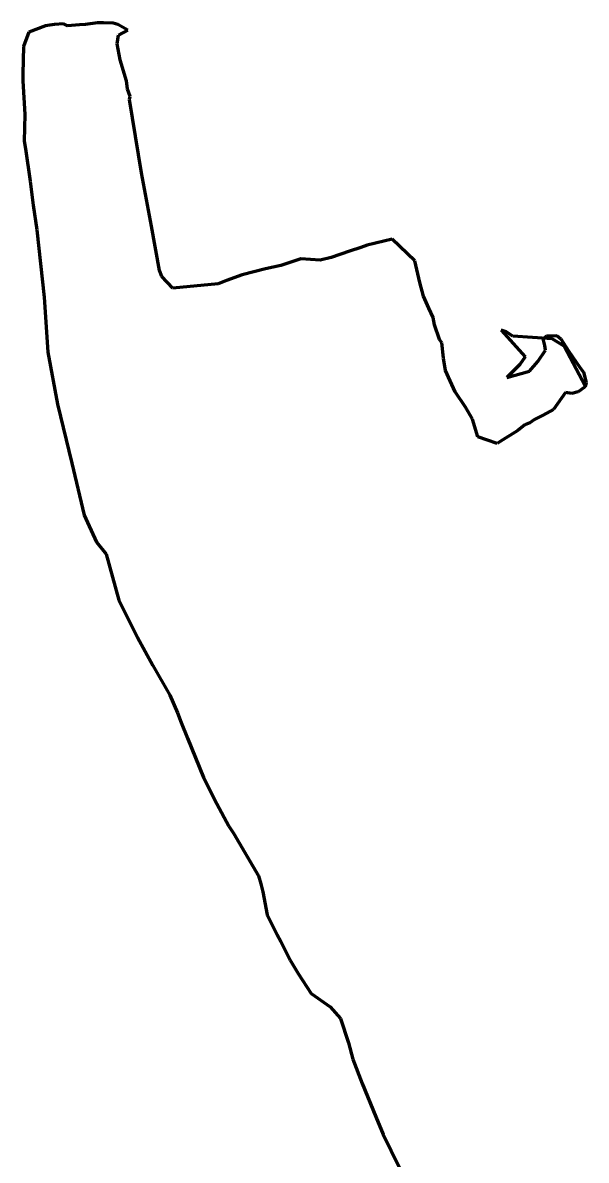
# Model space of a CAD drawing. Header units: inches. Extents: x 0 to 210, y 43 to 254.
# Drawn here: x 72.64 to 80.02, y 149.96 to 164.87 of the extents above; entities that cross this region are included whole.
import ezdxf

# ---------------------------------------------------------------- set-up
doc = ezdxf.new("R2010")
doc.units = ezdxf.units.IN
doc.header["$MEASUREMENT"] = 0
doc.layers.add('Layer 1', color=7, linetype='Continuous')

# ---------------------------------------------------------------- blocks, each defined once
blk = doc.blocks.new('block 3')
at = {"layer": 'Layer 1', "color": 12, "lineweight": 70, "true_color": 0xcc0000}
blk.add_lwpolyline([(80.009, 160.11), (80.009, 160.11)], dxfattribs=at)
blk = doc.blocks.new('block 4')
at = {"layer": 'Layer 1', "color": 12, "lineweight": 70, "true_color": 0xcc0000}
blk.add_lwpolyline([(80.009, 160.11), (79.735, 160.629)], dxfattribs=at)
blk = doc.blocks.new('block 5')
at = {"layer": 'Layer 1', "color": 12, "lineweight": 70, "true_color": 0xcc0000}
blk.add_lwpolyline([(79.735, 160.629), (79.577, 160.727)], dxfattribs=at)
blk = doc.blocks.new('block 6')
at = {"layer": 'Layer 1', "color": 12, "lineweight": 70, "true_color": 0xcc0000}
blk.add_lwpolyline([(79.577, 160.727), (79.059, 160.761)], dxfattribs=at)
blk = doc.blocks.new('block 7')
at = {"layer": 'Layer 1', "color": 12, "lineweight": 70, "true_color": 0xcc0000}
blk.add_lwpolyline([(79.059, 160.761), (78.973, 160.818)], dxfattribs=at)
blk = doc.blocks.new('block 8')
at = {"layer": 'Layer 1', "color": 12, "lineweight": 70, "true_color": 0xcc0000}
blk.add_lwpolyline([(78.973, 160.818), (78.909, 160.838)], dxfattribs=at)
blk = doc.blocks.new('block 9')
at = {"layer": 'Layer 1', "color": 12, "lineweight": 70, "true_color": 0xcc0000}
blk.add_lwpolyline([(78.909, 160.838), (79.223, 160.491)], dxfattribs=at)
blk = doc.blocks.new('block 10')
at = {"layer": 'Layer 1', "color": 12, "lineweight": 70, "true_color": 0xcc0000}
blk.add_lwpolyline([(79.223, 160.491), (79.152, 160.387)], dxfattribs=at)
blk = doc.blocks.new('block 11')
at = {"layer": 'Layer 1', "color": 12, "lineweight": 70, "true_color": 0xcc0000}
blk.add_lwpolyline([(79.152, 160.387), (78.982, 160.218)], dxfattribs=at)
blk = doc.blocks.new('block 12')
at = {"layer": 'Layer 1', "color": 12, "lineweight": 70, "true_color": 0xcc0000}
blk.add_lwpolyline([(78.982, 160.218), (79.279, 160.302)], dxfattribs=at)
blk = doc.blocks.new('block 13')
at = {"layer": 'Layer 1', "color": 12, "lineweight": 70, "true_color": 0xcc0000}
blk.add_lwpolyline([(79.279, 160.302), (79.387, 160.43)], dxfattribs=at)
blk = doc.blocks.new('block 14')
at = {"layer": 'Layer 1', "color": 12, "lineweight": 70, "true_color": 0xcc0000}
blk.add_lwpolyline([(79.387, 160.43), (79.489, 160.575)], dxfattribs=at)
blk = doc.blocks.new('block 15')
at = {"layer": 'Layer 1', "color": 12, "lineweight": 70, "true_color": 0xcc0000}
blk.add_lwpolyline([(79.489, 160.575), (79.479, 160.636)], dxfattribs=at)
blk = doc.blocks.new('block 16')
at = {"layer": 'Layer 1', "color": 12, "lineweight": 70, "true_color": 0xcc0000}
blk.add_lwpolyline([(79.479, 160.636), (79.46, 160.724)], dxfattribs=at)
blk = doc.blocks.new('block 17')
at = {"layer": 'Layer 1', "color": 12, "lineweight": 70, "true_color": 0xcc0000}
blk.add_lwpolyline([(79.46, 160.724), (79.502, 160.764)], dxfattribs=at)
blk = doc.blocks.new('block 18')
at = {"layer": 'Layer 1', "color": 12, "lineweight": 70, "true_color": 0xcc0000}
blk.add_lwpolyline([(79.502, 160.764), (79.639, 160.767)], dxfattribs=at)
blk = doc.blocks.new('block 19')
at = {"layer": 'Layer 1', "color": 12, "lineweight": 70, "true_color": 0xcc0000}
blk.add_lwpolyline([(79.639, 160.767), (79.689, 160.724)], dxfattribs=at)
blk = doc.blocks.new('block 20')
at = {"layer": 'Layer 1', "color": 12, "lineweight": 70, "true_color": 0xcc0000}
blk.add_lwpolyline([(79.689, 160.724), (79.789, 160.568)], dxfattribs=at)
blk = doc.blocks.new('block 21')
at = {"layer": 'Layer 1', "color": 12, "lineweight": 70, "true_color": 0xcc0000}
blk.add_lwpolyline([(79.789, 160.568), (79.941, 160.346)], dxfattribs=at)
blk = doc.blocks.new('block 22')
at = {"layer": 'Layer 1', "color": 12, "lineweight": 70, "true_color": 0xcc0000}
blk.add_lwpolyline([(79.941, 160.346), (79.984, 160.289)], dxfattribs=at)
blk = doc.blocks.new('block 23')
at = {"layer": 'Layer 1', "color": 12, "lineweight": 70, "true_color": 0xcc0000}
blk.add_lwpolyline([(79.984, 160.289), (80.022, 160.154)], dxfattribs=at)
blk = doc.blocks.new('block 24')
at = {"layer": 'Layer 1', "color": 12, "lineweight": 70, "true_color": 0xcc0000}
blk.add_lwpolyline([(80.022, 160.154), (80.009, 160.097)], dxfattribs=at)
blk = doc.blocks.new('block 25')
at = {"layer": 'Layer 1', "color": 12, "lineweight": 70, "true_color": 0xcc0000}
blk.add_lwpolyline([(80.009, 160.097), (79.993, 160.09)], dxfattribs=at)
blk = doc.blocks.new('block 26')
at = {"layer": 'Layer 1', "color": 12, "lineweight": 70, "true_color": 0xcc0000}
blk.add_lwpolyline([(79.993, 160.09), (79.918, 160.033)], dxfattribs=at)
blk = doc.blocks.new('block 27')
at = {"layer": 'Layer 1', "color": 12, "lineweight": 70, "true_color": 0xcc0000}
blk.add_lwpolyline([(79.918, 160.033), (79.833, 160.009)], dxfattribs=at)
blk = doc.blocks.new('block 28')
at = {"layer": 'Layer 1', "color": 12, "lineweight": 70, "true_color": 0xcc0000}
blk.add_lwpolyline([(79.833, 160.009), (79.751, 160.023)], dxfattribs=at)
blk = doc.blocks.new('block 29')
at = {"layer": 'Layer 1', "color": 12, "lineweight": 70, "true_color": 0xcc0000}
blk.add_lwpolyline([(79.751, 160.023), (79.593, 159.8)], dxfattribs=at)
blk = doc.blocks.new('block 30')
at = {"layer": 'Layer 1', "color": 12, "lineweight": 70, "true_color": 0xcc0000}
blk.add_lwpolyline([(79.593, 159.8), (79.46, 159.726)], dxfattribs=at)
blk = doc.blocks.new('block 31')
at = {"layer": 'Layer 1', "color": 12, "lineweight": 70, "true_color": 0xcc0000}
blk.add_lwpolyline([(79.46, 159.726), (79.344, 159.669)], dxfattribs=at)
blk = doc.blocks.new('block 32')
at = {"layer": 'Layer 1', "color": 12, "lineweight": 70, "true_color": 0xcc0000}
blk.add_lwpolyline([(79.344, 159.669), (79.285, 159.625)], dxfattribs=at)
blk = doc.blocks.new('block 33')
at = {"layer": 'Layer 1', "color": 12, "lineweight": 70, "true_color": 0xcc0000}
blk.add_lwpolyline([(79.285, 159.625), (79.219, 159.598)], dxfattribs=at)
blk = doc.blocks.new('block 34')
at = {"layer": 'Layer 1', "color": 12, "lineweight": 70, "true_color": 0xcc0000}
blk.add_lwpolyline([(79.219, 159.598), (79.125, 159.524)], dxfattribs=at)
blk = doc.blocks.new('block 35')
at = {"layer": 'Layer 1', "color": 12, "lineweight": 70, "true_color": 0xcc0000}
blk.add_lwpolyline([(79.125, 159.524), (78.894, 159.379)], dxfattribs=at)
blk = doc.blocks.new('block 36')
at = {"layer": 'Layer 1', "color": 12, "lineweight": 70, "true_color": 0xcc0000}
blk.add_lwpolyline([(78.894, 159.379), (78.857, 159.355)], dxfattribs=at)
blk = doc.blocks.new('block 37')
at = {"layer": 'Layer 1', "color": 12, "lineweight": 70, "true_color": 0xcc0000}
blk.add_lwpolyline([(78.857, 159.355), (78.601, 159.443)], dxfattribs=at)
blk = doc.blocks.new('block 38')
at = {"layer": 'Layer 1', "color": 12, "lineweight": 70, "true_color": 0xcc0000}
blk.add_lwpolyline([(78.601, 159.443), (78.534, 159.675)], dxfattribs=at)
blk = doc.blocks.new('block 39')
at = {"layer": 'Layer 1', "color": 12, "lineweight": 70, "true_color": 0xcc0000}
blk.add_lwpolyline([(78.534, 159.675), (78.439, 159.83)], dxfattribs=at)
blk = doc.blocks.new('block 40')
at = {"layer": 'Layer 1', "color": 12, "lineweight": 70, "true_color": 0xcc0000}
blk.add_lwpolyline([(78.439, 159.83), (78.305, 160.033)], dxfattribs=at)
blk = doc.blocks.new('block 41')
at = {"layer": 'Layer 1', "color": 12, "lineweight": 70, "true_color": 0xcc0000}
blk.add_lwpolyline([(78.305, 160.033), (78.241, 160.174)], dxfattribs=at)
blk = doc.blocks.new('block 42')
at = {"layer": 'Layer 1', "color": 12, "lineweight": 70, "true_color": 0xcc0000}
blk.add_lwpolyline([(78.241, 160.174), (78.178, 160.309)], dxfattribs=at)
blk = doc.blocks.new('block 43')
at = {"layer": 'Layer 1', "color": 12, "lineweight": 70, "true_color": 0xcc0000}
blk.add_lwpolyline([(78.178, 160.309), (78.155, 160.471)], dxfattribs=at)
blk = doc.blocks.new('block 44')
at = {"layer": 'Layer 1', "color": 12, "lineweight": 70, "true_color": 0xcc0000}
blk.add_lwpolyline([(78.155, 160.471), (78.129, 160.673)], dxfattribs=at)
blk = doc.blocks.new('block 45')
at = {"layer": 'Layer 1', "color": 12, "lineweight": 70, "true_color": 0xcc0000}
blk.add_lwpolyline([(78.129, 160.673), (78.1, 160.717)], dxfattribs=at)
blk = doc.blocks.new('block 46')
at = {"layer": 'Layer 1', "color": 12, "lineweight": 70, "true_color": 0xcc0000}
blk.add_lwpolyline([(78.1, 160.717), (78.037, 160.909)], dxfattribs=at)
blk = doc.blocks.new('block 47')
at = {"layer": 'Layer 1', "color": 12, "lineweight": 70, "true_color": 0xcc0000}
blk.add_lwpolyline([(78.037, 160.909), (78.016, 161.007)], dxfattribs=at)
blk = doc.blocks.new('block 48')
at = {"layer": 'Layer 1', "color": 12, "lineweight": 70, "true_color": 0xcc0000}
blk.add_lwpolyline([(78.016, 161.007), (77.962, 161.128)], dxfattribs=at)
blk = doc.blocks.new('block 49')
at = {"layer": 'Layer 1', "color": 12, "lineweight": 70, "true_color": 0xcc0000}
blk.add_lwpolyline([(77.962, 161.128), (77.893, 161.283)], dxfattribs=at)
blk = doc.blocks.new('block 50')
at = {"layer": 'Layer 1', "color": 12, "lineweight": 70, "true_color": 0xcc0000}
blk.add_lwpolyline([(77.893, 161.283), (77.841, 161.462)], dxfattribs=at)
blk = doc.blocks.new('block 51')
at = {"layer": 'Layer 1', "color": 12, "lineweight": 70, "true_color": 0xcc0000}
blk.add_lwpolyline([(77.841, 161.462), (77.779, 161.748)], dxfattribs=at)
blk = doc.blocks.new('block 52')
at = {"layer": 'Layer 1', "color": 12, "lineweight": 70, "true_color": 0xcc0000}
blk.add_lwpolyline([(77.779, 161.748), (77.481, 162.032)], dxfattribs=at)
blk = doc.blocks.new('block 53')
at = {"layer": 'Layer 1', "color": 12, "lineweight": 70, "true_color": 0xcc0000}
blk.add_lwpolyline([(77.481, 162.032), (77.155, 161.954)], dxfattribs=at)
blk = doc.blocks.new('block 54')
at = {"layer": 'Layer 1', "color": 12, "lineweight": 70, "true_color": 0xcc0000}
blk.add_lwpolyline([(77.155, 161.954), (77.071, 161.924)], dxfattribs=at)
blk = doc.blocks.new('block 55')
at = {"layer": 'Layer 1', "color": 12, "lineweight": 70, "true_color": 0xcc0000}
blk.add_lwpolyline([(77.071, 161.924), (76.92, 161.873)], dxfattribs=at)
blk = doc.blocks.new('block 56')
at = {"layer": 'Layer 1', "color": 12, "lineweight": 70, "true_color": 0xcc0000}
blk.add_lwpolyline([(76.92, 161.873), (76.682, 161.792)], dxfattribs=at)
blk = doc.blocks.new('block 57')
at = {"layer": 'Layer 1', "color": 12, "lineweight": 70, "true_color": 0xcc0000}
blk.add_lwpolyline([(76.682, 161.792), (76.539, 161.755)], dxfattribs=at)
blk = doc.blocks.new('block 58')
at = {"layer": 'Layer 1', "color": 12, "lineweight": 70, "true_color": 0xcc0000}
blk.add_lwpolyline([(76.539, 161.755), (76.287, 161.772)], dxfattribs=at)
blk = doc.blocks.new('block 59')
at = {"layer": 'Layer 1', "color": 12, "lineweight": 70, "true_color": 0xcc0000}
blk.add_lwpolyline([(76.287, 161.772), (76.023, 161.688)], dxfattribs=at)
blk = doc.blocks.new('block 60')
at = {"layer": 'Layer 1', "color": 12, "lineweight": 70, "true_color": 0xcc0000}
blk.add_lwpolyline([(76.023, 161.688), (75.921, 161.664)], dxfattribs=at)
blk = doc.blocks.new('block 61')
at = {"layer": 'Layer 1', "color": 12, "lineweight": 70, "true_color": 0xcc0000}
blk.add_lwpolyline([(75.921, 161.664), (75.823, 161.644)], dxfattribs=at)
blk = doc.blocks.new('block 62')
at = {"layer": 'Layer 1', "color": 12, "lineweight": 70, "true_color": 0xcc0000}
blk.add_lwpolyline([(75.823, 161.644), (75.515, 161.563)], dxfattribs=at)
blk = doc.blocks.new('block 63')
at = {"layer": 'Layer 1', "color": 12, "lineweight": 70, "true_color": 0xcc0000}
blk.add_lwpolyline([(75.515, 161.563), (75.311, 161.489)], dxfattribs=at)
blk = doc.blocks.new('block 64')
at = {"layer": 'Layer 1', "color": 12, "lineweight": 70, "true_color": 0xcc0000}
blk.add_lwpolyline([(75.311, 161.489), (75.203, 161.448)], dxfattribs=at)
blk = doc.blocks.new('block 65')
at = {"layer": 'Layer 1', "color": 12, "lineweight": 70, "true_color": 0xcc0000}
blk.add_lwpolyline([(75.203, 161.448), (74.61, 161.388)], dxfattribs=at)
blk = doc.blocks.new('block 66')
at = {"layer": 'Layer 1', "color": 12, "lineweight": 70, "true_color": 0xcc0000}
blk.add_lwpolyline([(74.61, 161.388), (74.464, 161.543)], dxfattribs=at)
blk = doc.blocks.new('block 67')
at = {"layer": 'Layer 1', "color": 12, "lineweight": 70, "true_color": 0xcc0000}
blk.add_lwpolyline([(74.464, 161.543), (74.433, 161.62)], dxfattribs=at)
blk = doc.blocks.new('block 68')
at = {"layer": 'Layer 1', "color": 12, "lineweight": 70, "true_color": 0xcc0000}
blk.add_lwpolyline([(74.433, 161.62), (74.329, 162.2)], dxfattribs=at)
blk = doc.blocks.new('block 69')
at = {"layer": 'Layer 1', "color": 12, "lineweight": 70, "true_color": 0xcc0000}
blk.add_lwpolyline([(74.329, 162.2), (74.2, 162.898)], dxfattribs=at)
blk = doc.blocks.new('block 70')
at = {"layer": 'Layer 1', "color": 12, "lineweight": 70, "true_color": 0xcc0000}
blk.add_lwpolyline([(74.2, 162.898), (74.04, 163.862)], dxfattribs=at)
blk = doc.blocks.new('block 71')
at = {"layer": 'Layer 1', "color": 12, "lineweight": 70, "true_color": 0xcc0000}
blk.add_lwpolyline([(74.04, 163.862), (74.048, 163.902)], dxfattribs=at)
blk = doc.blocks.new('block 72')
at = {"layer": 'Layer 1', "color": 12, "lineweight": 70, "true_color": 0xcc0000}
blk.add_lwpolyline([(74.048, 163.902), (74.015, 163.997)], dxfattribs=at)
blk = doc.blocks.new('block 73')
at = {"layer": 'Layer 1', "color": 12, "lineweight": 70, "true_color": 0xcc0000}
blk.add_lwpolyline([(74.015, 163.997), (74, 164.104)], dxfattribs=at)
blk = doc.blocks.new('block 74')
at = {"layer": 'Layer 1', "color": 12, "lineweight": 70, "true_color": 0xcc0000}
blk.add_lwpolyline([(74, 164.104), (73.919, 164.381)], dxfattribs=at)
blk = doc.blocks.new('block 75')
at = {"layer": 'Layer 1', "color": 12, "lineweight": 70, "true_color": 0xcc0000}
blk.add_lwpolyline([(73.919, 164.381), (73.878, 164.59)], dxfattribs=at)
blk = doc.blocks.new('block 76')
at = {"layer": 'Layer 1', "color": 12, "lineweight": 70, "true_color": 0xcc0000}
blk.add_lwpolyline([(73.878, 164.59), (73.896, 164.705)], dxfattribs=at)
blk = doc.blocks.new('block 77')
at = {"layer": 'Layer 1', "color": 12, "lineweight": 70, "true_color": 0xcc0000}
blk.add_lwpolyline([(73.896, 164.705), (74.019, 164.769)], dxfattribs=at)
blk = doc.blocks.new('block 78')
at = {"layer": 'Layer 1', "color": 12, "lineweight": 70, "true_color": 0xcc0000}
blk.add_lwpolyline([(74.019, 164.769), (73.888, 164.843)], dxfattribs=at)
blk = doc.blocks.new('block 79')
at = {"layer": 'Layer 1', "color": 12, "lineweight": 70, "true_color": 0xcc0000}
blk.add_lwpolyline([(73.888, 164.843), (73.826, 164.859)], dxfattribs=at)
blk = doc.blocks.new('block 80')
at = {"layer": 'Layer 1', "color": 12, "lineweight": 70, "true_color": 0xcc0000}
blk.add_lwpolyline([(73.826, 164.859), (73.701, 164.863)], dxfattribs=at)
blk = doc.blocks.new('block 81')
at = {"layer": 'Layer 1', "color": 12, "lineweight": 70, "true_color": 0xcc0000}
blk.add_lwpolyline([(73.701, 164.863), (73.622, 164.866)], dxfattribs=at)
blk = doc.blocks.new('block 82')
at = {"layer": 'Layer 1', "color": 12, "lineweight": 70, "true_color": 0xcc0000}
blk.add_lwpolyline([(73.622, 164.866), (73.464, 164.843)], dxfattribs=at)
blk = doc.blocks.new('block 83')
at = {"layer": 'Layer 1', "color": 12, "lineweight": 70, "true_color": 0xcc0000}
blk.add_lwpolyline([(73.464, 164.843), (73.385, 164.839)], dxfattribs=at)
blk = doc.blocks.new('block 84')
at = {"layer": 'Layer 1', "color": 12, "lineweight": 70, "true_color": 0xcc0000}
blk.add_lwpolyline([(73.385, 164.839), (73.231, 164.826)], dxfattribs=at)
blk = doc.blocks.new('block 85')
at = {"layer": 'Layer 1', "color": 12, "lineweight": 70, "true_color": 0xcc0000}
blk.add_lwpolyline([(73.231, 164.826), (73.179, 164.853)], dxfattribs=at)
blk = doc.blocks.new('block 86')
at = {"layer": 'Layer 1', "color": 12, "lineweight": 70, "true_color": 0xcc0000}
blk.add_lwpolyline([(73.179, 164.853), (73.058, 164.843)], dxfattribs=at)
blk = doc.blocks.new('block 87')
at = {"layer": 'Layer 1', "color": 12, "lineweight": 70, "true_color": 0xcc0000}
blk.add_lwpolyline([(73.058, 164.843), (72.997, 164.836)], dxfattribs=at)
blk = doc.blocks.new('block 88')
at = {"layer": 'Layer 1', "color": 12, "lineweight": 70, "true_color": 0xcc0000}
blk.add_lwpolyline([(72.997, 164.836), (72.943, 164.826)], dxfattribs=at)
blk = doc.blocks.new('block 89')
at = {"layer": 'Layer 1', "color": 12, "lineweight": 70, "true_color": 0xcc0000}
blk.add_lwpolyline([(72.943, 164.826), (72.725, 164.741)], dxfattribs=at)
blk = doc.blocks.new('block 90')
at = {"layer": 'Layer 1', "color": 12, "lineweight": 70, "true_color": 0xcc0000}
blk.add_lwpolyline([(72.725, 164.741), (72.652, 164.553)], dxfattribs=at)
blk = doc.blocks.new('block 91')
at = {"layer": 'Layer 1', "color": 12, "lineweight": 70, "true_color": 0xcc0000}
blk.add_lwpolyline([(72.652, 164.553), (72.646, 164.196)], dxfattribs=at)
blk = doc.blocks.new('block 92')
at = {"layer": 'Layer 1', "color": 12, "lineweight": 70, "true_color": 0xcc0000}
blk.add_lwpolyline([(72.646, 164.196), (72.644, 164.104)], dxfattribs=at)
blk = doc.blocks.new('block 93')
at = {"layer": 'Layer 1', "color": 12, "lineweight": 70, "true_color": 0xcc0000}
blk.add_lwpolyline([(72.644, 164.104), (72.671, 163.663)], dxfattribs=at)
blk = doc.blocks.new('block 94')
at = {"layer": 'Layer 1', "color": 12, "lineweight": 70, "true_color": 0xcc0000}
blk.add_lwpolyline([(72.671, 163.663), (72.66, 163.316)], dxfattribs=at)
blk = doc.blocks.new('block 95')
at = {"layer": 'Layer 1', "color": 12, "lineweight": 70, "true_color": 0xcc0000}
blk.add_lwpolyline([(72.66, 163.316), (72.679, 163.215)], dxfattribs=at)
blk = doc.blocks.new('block 96')
at = {"layer": 'Layer 1', "color": 12, "lineweight": 70, "true_color": 0xcc0000}
blk.add_lwpolyline([(72.679, 163.215), (72.741, 162.79)], dxfattribs=at)
blk = doc.blocks.new('block 97')
at = {"layer": 'Layer 1', "color": 12, "lineweight": 70, "true_color": 0xcc0000}
blk.add_lwpolyline([(72.741, 162.79), (72.781, 162.476)], dxfattribs=at)
blk = doc.blocks.new('block 98')
at = {"layer": 'Layer 1', "color": 12, "lineweight": 70, "true_color": 0xcc0000}
blk.add_lwpolyline([(72.781, 162.476), (72.827, 162.153)], dxfattribs=at)
blk = doc.blocks.new('block 99')
at = {"layer": 'Layer 1', "color": 12, "lineweight": 70, "true_color": 0xcc0000}
blk.add_lwpolyline([(72.827, 162.153), (72.925, 161.27)], dxfattribs=at)
blk = doc.blocks.new('block 100')
at = {"layer": 'Layer 1', "color": 12, "lineweight": 70, "true_color": 0xcc0000}
blk.add_lwpolyline([(72.925, 161.27), (72.972, 160.552)], dxfattribs=at)
blk = doc.blocks.new('block 101')
at = {"layer": 'Layer 1', "color": 12, "lineweight": 70, "true_color": 0xcc0000}
blk.add_lwpolyline([(72.972, 160.552), (73.097, 159.871)], dxfattribs=at)
blk = doc.blocks.new('block 102')
at = {"layer": 'Layer 1', "color": 12, "lineweight": 70, "true_color": 0xcc0000}
blk.add_lwpolyline([(73.097, 159.871), (73.287, 159.095)], dxfattribs=at)
blk = doc.blocks.new('block 103')
at = {"layer": 'Layer 1', "color": 12, "lineweight": 70, "true_color": 0xcc0000}
blk.add_lwpolyline([(73.287, 159.095), (73.447, 158.415)], dxfattribs=at)
blk = doc.blocks.new('block 104')
at = {"layer": 'Layer 1', "color": 12, "lineweight": 70, "true_color": 0xcc0000}
blk.add_lwpolyline([(73.447, 158.415), (73.493, 158.32)], dxfattribs=at)
blk = doc.blocks.new('block 105')
at = {"layer": 'Layer 1', "color": 12, "lineweight": 70, "true_color": 0xcc0000}
blk.add_lwpolyline([(73.493, 158.32), (73.611, 158.061)], dxfattribs=at)
blk = doc.blocks.new('block 106')
at = {"layer": 'Layer 1', "color": 12, "lineweight": 70, "true_color": 0xcc0000}
blk.add_lwpolyline([(73.611, 158.061), (73.738, 157.906)], dxfattribs=at)
blk = doc.blocks.new('block 107')
at = {"layer": 'Layer 1', "color": 12, "lineweight": 70, "true_color": 0xcc0000}
blk.add_lwpolyline([(73.738, 157.906), (73.9, 157.302)], dxfattribs=at)
blk = doc.blocks.new('block 108')
at = {"layer": 'Layer 1', "color": 12, "lineweight": 70, "true_color": 0xcc0000}
blk.add_lwpolyline([(73.9, 157.302), (74.144, 156.813)], dxfattribs=at)
blk = doc.blocks.new('block 109')
at = {"layer": 'Layer 1', "color": 12, "lineweight": 70, "true_color": 0xcc0000}
blk.add_lwpolyline([(74.144, 156.813), (74.346, 156.446)], dxfattribs=at)
blk = doc.blocks.new('block 110')
at = {"layer": 'Layer 1', "color": 12, "lineweight": 70, "true_color": 0xcc0000}
blk.add_lwpolyline([(74.346, 156.446), (74.568, 156.058)], dxfattribs=at)
blk = doc.blocks.new('block 111')
at = {"layer": 'Layer 1', "color": 12, "lineweight": 70, "true_color": 0xcc0000}
blk.add_lwpolyline([(74.568, 156.058), (74.67, 155.826)], dxfattribs=at)
blk = doc.blocks.new('block 112')
at = {"layer": 'Layer 1', "color": 12, "lineweight": 70, "true_color": 0xcc0000}
blk.add_lwpolyline([(74.67, 155.826), (74.716, 155.698)], dxfattribs=at)
blk = doc.blocks.new('block 113')
at = {"layer": 'Layer 1', "color": 12, "lineweight": 70, "true_color": 0xcc0000}
blk.add_lwpolyline([(74.716, 155.698), (74.799, 155.496)], dxfattribs=at)
blk = doc.blocks.new('block 114')
at = {"layer": 'Layer 1', "color": 12, "lineweight": 70, "true_color": 0xcc0000}
blk.add_lwpolyline([(74.799, 155.496), (75.009, 154.98)], dxfattribs=at)
blk = doc.blocks.new('block 115')
at = {"layer": 'Layer 1', "color": 12, "lineweight": 70, "true_color": 0xcc0000}
blk.add_lwpolyline([(75.009, 154.98), (75.186, 154.633)], dxfattribs=at)
blk = doc.blocks.new('block 116')
at = {"layer": 'Layer 1', "color": 12, "lineweight": 70, "true_color": 0xcc0000}
blk.add_lwpolyline([(75.186, 154.633), (75.342, 154.343)], dxfattribs=at)
blk = doc.blocks.new('block 117')
at = {"layer": 'Layer 1', "color": 12, "lineweight": 70, "true_color": 0xcc0000}
blk.add_lwpolyline([(75.342, 154.343), (75.405, 154.248)], dxfattribs=at)
blk = doc.blocks.new('block 118')
at = {"layer": 'Layer 1', "color": 12, "lineweight": 70, "true_color": 0xcc0000}
blk.add_lwpolyline([(75.405, 154.248), (75.732, 153.689)], dxfattribs=at)
blk = doc.blocks.new('block 119')
at = {"layer": 'Layer 1', "color": 12, "lineweight": 70, "true_color": 0xcc0000}
blk.add_lwpolyline([(75.732, 153.689), (75.763, 153.584)], dxfattribs=at)
blk = doc.blocks.new('block 120')
at = {"layer": 'Layer 1', "color": 12, "lineweight": 70, "true_color": 0xcc0000}
blk.add_lwpolyline([(75.763, 153.584), (75.788, 153.483)], dxfattribs=at)
blk = doc.blocks.new('block 121')
at = {"layer": 'Layer 1', "color": 12, "lineweight": 70, "true_color": 0xcc0000}
blk.add_lwpolyline([(75.788, 153.483), (75.842, 153.18)], dxfattribs=at)
blk = doc.blocks.new('block 122')
at = {"layer": 'Layer 1', "color": 12, "lineweight": 70, "true_color": 0xcc0000}
blk.add_lwpolyline([(75.842, 153.18), (75.977, 152.917)], dxfattribs=at)
blk = doc.blocks.new('block 123')
at = {"layer": 'Layer 1', "color": 12, "lineweight": 70, "true_color": 0xcc0000}
blk.add_lwpolyline([(75.977, 152.917), (76.021, 152.829)], dxfattribs=at)
blk = doc.blocks.new('block 124')
at = {"layer": 'Layer 1', "color": 12, "lineweight": 70, "true_color": 0xcc0000}
blk.add_lwpolyline([(76.021, 152.829), (76.145, 152.586)], dxfattribs=at)
blk = doc.blocks.new('block 125')
at = {"layer": 'Layer 1', "color": 12, "lineweight": 70, "true_color": 0xcc0000}
blk.add_lwpolyline([(76.145, 152.586), (76.249, 152.411)], dxfattribs=at)
blk = doc.blocks.new('block 126')
at = {"layer": 'Layer 1', "color": 12, "lineweight": 70, "true_color": 0xcc0000}
blk.add_lwpolyline([(76.249, 152.411), (76.306, 152.323)], dxfattribs=at)
blk = doc.blocks.new('block 127')
at = {"layer": 'Layer 1', "color": 12, "lineweight": 70, "true_color": 0xcc0000}
blk.add_lwpolyline([(76.306, 152.323), (76.42, 152.148)], dxfattribs=at)
blk = doc.blocks.new('block 128')
at = {"layer": 'Layer 1', "color": 12, "lineweight": 70, "true_color": 0xcc0000}
blk.add_lwpolyline([(76.42, 152.148), (76.668, 151.973)], dxfattribs=at)
blk = doc.blocks.new('block 129')
at = {"layer": 'Layer 1', "color": 12, "lineweight": 70, "true_color": 0xcc0000}
blk.add_lwpolyline([(76.668, 151.973), (76.805, 151.821)], dxfattribs=at)
blk = doc.blocks.new('block 130')
at = {"layer": 'Layer 1', "color": 12, "lineweight": 70, "true_color": 0xcc0000}
blk.add_lwpolyline([(76.805, 151.821), (76.909, 151.504)], dxfattribs=at)
blk = doc.blocks.new('block 131')
at = {"layer": 'Layer 1', "color": 12, "lineweight": 70, "true_color": 0xcc0000}
blk.add_lwpolyline([(76.909, 151.504), (76.967, 151.289)], dxfattribs=at)
blk = doc.blocks.new('block 132')
at = {"layer": 'Layer 1', "color": 12, "lineweight": 70, "true_color": 0xcc0000}
blk.add_lwpolyline([(76.967, 151.289), (77.09, 150.972)], dxfattribs=at)
blk = doc.blocks.new('block 133')
at = {"layer": 'Layer 1', "color": 12, "lineweight": 70, "true_color": 0xcc0000}
blk.add_lwpolyline([(77.09, 150.972), (77.267, 150.534)], dxfattribs=at)
blk = doc.blocks.new('block 134')
at = {"layer": 'Layer 1', "color": 12, "lineweight": 70, "true_color": 0xcc0000}
blk.add_lwpolyline([(77.267, 150.534), (77.365, 150.304)], dxfattribs=at)
blk = doc.blocks.new('block 135')
at = {"layer": 'Layer 1', "color": 12, "lineweight": 70, "true_color": 0xcc0000}
blk.add_lwpolyline([(77.365, 150.304), (77.683, 149.65)], dxfattribs=at)
blk = doc.blocks.new('block 2')
at = {"layer": 'Layer 1'}
for name in ['block 89', 'block 88', 'block 87', 'block 86', 'block 85', 'block 84', 'block 83', 'block 82', 'block 81', 'block 80', 'block 79', 'block 78', 'block 90', 'block 76', 'block 77', 'block 91', 'block 75', 'block 74', 'block 92', 'block 93', 'block 73', 'block 72', 'block 71', 'block 70', 'block 94', 'block 95', 'block 96', 'block 69', 'block 97', 'block 98', 'block 99', 'block 68', 'block 53', 'block 52', 'block 56', 'block 55', 'block 54', 'block 60', 'block 59', 'block 58', 'block 57', 'block 51', 'block 67', 'block 66', 'block 63', 'block 62', 'block 61', 'block 65', 'block 64', 'block 50', 'block 100', 'block 49', 'block 48', 'block 47', 'block 46', 'block 8', 'block 9', 'block 7', 'block 45', 'block 44', 'block 6', 'block 17', 'block 16', 'block 18', 'block 5', 'block 19', 'block 20', 'block 101', 'block 10', 'block 14', 'block 15', 'block 4', 'block 21', 'block 43', 'block 11', 'block 13', 'block 22', 'block 42', 'block 12', 'block 23', 'block 41', 'block 26', 'block 25', 'block 24', 'block 3', 'block 40', 'block 29', 'block 28', 'block 27', 'block 102', 'block 39', 'block 30', 'block 38', 'block 34', 'block 33', 'block 32', 'block 31', 'block 35', 'block 37', 'block 36', 'block 103', 'block 104', 'block 105', 'block 106', 'block 107', 'block 108', 'block 109', 'block 110', 'block 111', 'block 112', 'block 113', 'block 114', 'block 115', 'block 116', 'block 117', 'block 118', 'block 119', 'block 120', 'block 121', 'block 122', 'block 123', 'block 124', 'block 125', 'block 126', 'block 127', 'block 128', 'block 129', 'block 130', 'block 131', 'block 132', 'block 133', 'block 134', 'block 135']:
    blk.add_blockref(name, (0, 0), dxfattribs=at)

msp = doc.modelspace()

# ---------------------------------------------------------------- block references
at = {"layer": 'Layer 1'}
msp.add_blockref('block 2', (0, 0), dxfattribs=at)

doc.saveas('drawing.dxf')
